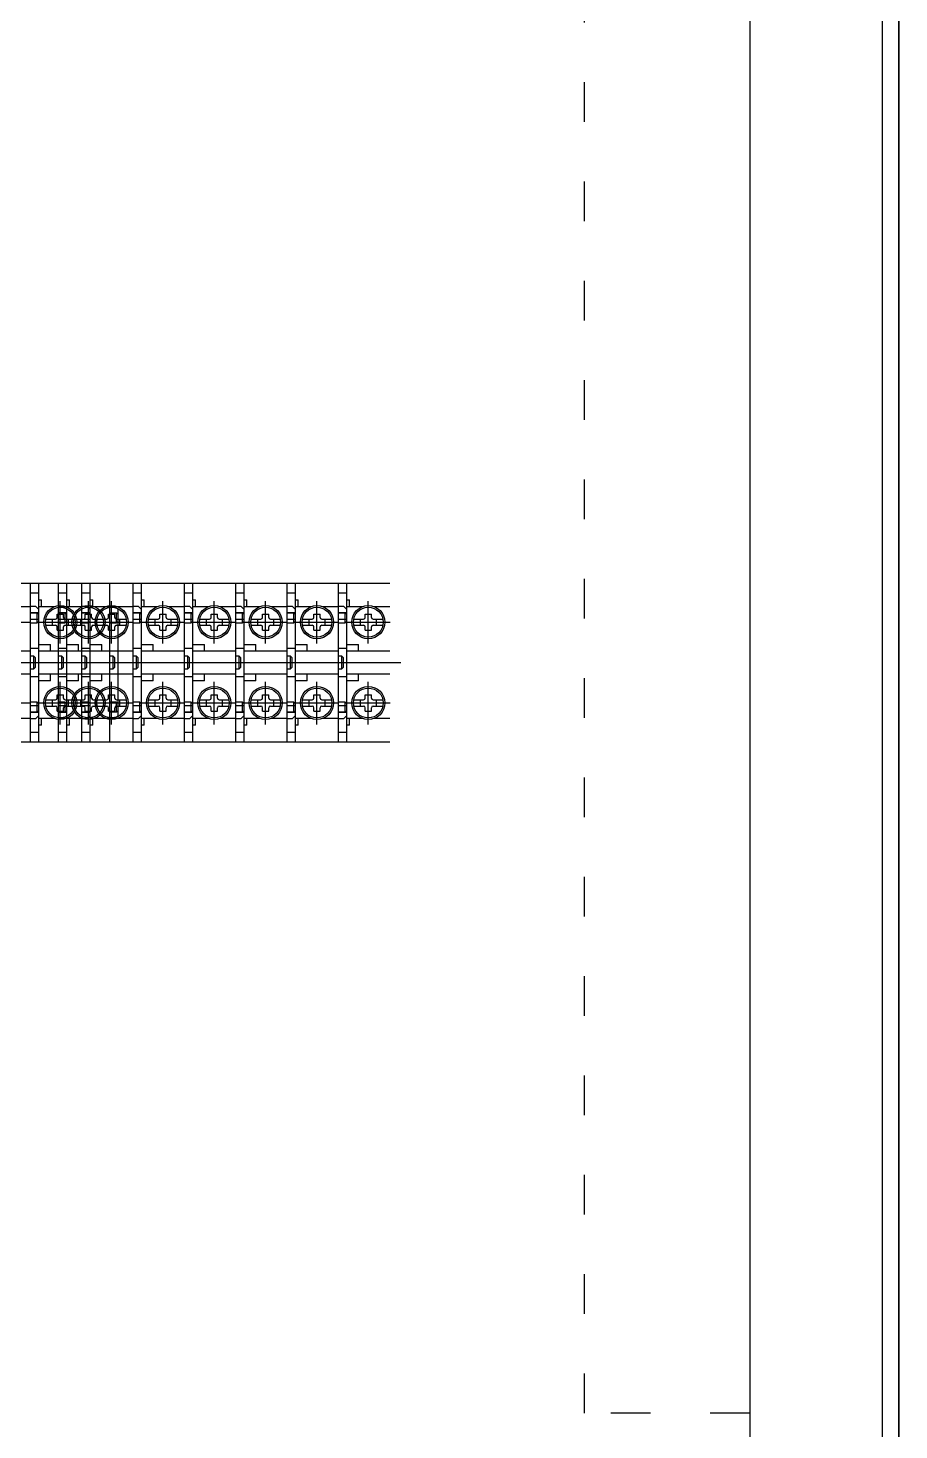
# Model space of a CAD drawing. Header units: millimetres. Extents: x 14879 to 47640, y -20740 to 344.
# Drawn here: x 43741.5 to 44004.5, y -4300.1 to -3876.8 of the extents above; entities that cross this region are included whole.
import ezdxf

# ---------------------------------------------------------------- set-up
doc = ezdxf.new("R2010")
doc.units = ezdxf.units.MM
doc.linetypes.add('ACAD_ISO03W100', pattern=[30, 12, -18])
doc.linetypes.add('CENTER', pattern=[50.8, 31.75, -6.35, 6.35, -6.35])

msp = doc.modelspace()

# ---------------------------------------------------------------- linework, layer by layer
for p, q in [((44004.5, -2519.49), (44004.5, -4474.49)), ((44004.5, -4519.49), (44004.5, -2519.49)), ((44004.5, -4519.49), (44004.5, -2519.49)), ((43999.5, -4514.49), (43999.5, -2524.49)), ((43959.5, -2564.49), (43959.5, -4474.49))]:
    msp.add_line(p, q)
at = {"color": 3}
for p, q in [((43726.77, -4044.38), (43742.27, -4044.38)), ((43742.27, -4092.38), (43742.27, -4044.38)), ((43742.27, -4044.38), (43757.77, -4044.38)), ((43742.27, -4092.38), (43742.27, -4044.38)), ((43744.77, -4047.38), (43742.27, -4047.38)), ((43744.77, -4064.88), (43744.77, -4044.38)), ((43750.77, -4092.38), (43750.77, -4044.38)), ((43750.77, -4044.38), (43766.27, -4044.38)), ((43750.77, -4092.38), (43750.77, -4044.38)), ((43753.27, -4047.38), (43750.77, -4047.38)), ((43753.27, -4064.88), (43753.27, -4044.38)), ((43757.77, -4092.38), (43757.77, -4044.38)), ((43757.77, -4044.38), (43773.27, -4044.38)), ((43757.77, -4092.38), (43757.77, -4044.38)), ((43760.27, -4047.38), (43757.77, -4047.38)), ((43760.27, -4064.88), (43760.27, -4044.38)), ((43766.27, -4092.38), (43766.27, -4044.38)), ((43773.27, -4092.38), (43773.27, -4044.38)), ((43773.27, -4044.38), (43788.77, -4044.38)), ((43773.27, -4092.38), (43773.27, -4044.38)), ((43775.77, -4047.38), (43773.27, -4047.38)), ((43775.77, -4064.88), (43775.77, -4044.38)), ((43788.77, -4092.38), (43788.77, -4044.38)), ((43788.77, -4044.38), (43804.27, -4044.38)), ((43788.77, -4092.38), (43788.77, -4044.38)), ((43791.27, -4047.38), (43788.77, -4047.38)), ((43791.27, -4064.88), (43791.27, -4044.38)), ((43804.27, -4092.38), (43804.27, -4044.38)), ((43804.27, -4044.38), (43819.77, -4044.38)), ((43804.27, -4092.38), (43804.27, -4044.38)), ((43806.77, -4047.38), (43804.27, -4047.38)), ((43806.77, -4064.88), (43806.77, -4044.38)), ((43819.77, -4092.38), (43819.77, -4044.38)), ((43819.77, -4044.38), (43835.27, -4044.38)), ((43819.77, -4092.38), (43819.77, -4044.38)), ((43822.27, -4047.38), (43819.77, -4047.38)), ((43822.27, -4064.88), (43822.27, -4044.38)), ((43835.27, -4092.38), (43835.27, -4044.38)), ((43835.27, -4044.38), (43850.77, -4044.38)), ((43835.27, -4092.38), (43835.27, -4044.38)), ((43837.77, -4047.38), (43835.27, -4047.38)), ((43837.77, -4064.88), (43837.77, -4044.38)), ((43737.48, -4051.48), (43742.27, -4051.48)), ((43742.27, -4051.38), (43743.77, -4051.38)), ((43744.77, -4052.39), (43743.77, -4051.39)), ((43744.77, -4049.48), (43745.57, -4049.48)), ((43744.77, -4051.48), (43749.57, -4051.48)), ((43745.57, -4051.48), (43745.57, -4049.48)), ((43750.77, -4051.38), (43752.27, -4051.38)), ((43753.27, -4052.39), (43752.27, -4051.39)), ((43752.98, -4051.48), (43757.77, -4051.48)), ((43753.27, -4049.48), (43754.07, -4049.48)), ((43753.27, -4051.48), (43758.07, -4051.48)), ((43754.07, -4051.48), (43754.07, -4049.48)), ((43757.77, -4051.38), (43759.27, -4051.38)), ((43760.27, -4052.39), (43759.27, -4051.39)), ((43760.27, -4049.48), (43761.07, -4049.48)), ((43760.27, -4051.48), (43765.07, -4051.48)), ((43761.07, -4051.48), (43761.07, -4049.48)), ((43761.48, -4051.48), (43766.27, -4051.48)), ((43766.27, -4051.38), (43767.77, -4051.38)), ((43768.77, -4052.39), (43767.77, -4051.39)), ((43768.48, -4051.48), (43773.27, -4051.48)), ((43773.27, -4051.38), (43774.77, -4051.38)), ((43775.77, -4052.39), (43774.77, -4051.39)), ((43775.77, -4049.48), (43776.57, -4049.48)), ((43775.77, -4051.48), (43780.57, -4051.48)), ((43776.57, -4051.48), (43776.57, -4049.48)), ((43783.98, -4051.48), (43788.77, -4051.48)), ((43788.77, -4051.38), (43790.27, -4051.38)), ((43791.27, -4052.39), (43790.27, -4051.39)), ((43791.27, -4049.48), (43792.07, -4049.48)), ((43791.27, -4051.48), (43796.07, -4051.48)), ((43792.07, -4051.48), (43792.07, -4049.48)), ((43799.48, -4051.48), (43804.27, -4051.48)), ((43804.27, -4051.38), (43805.77, -4051.38)), ((43806.77, -4052.39), (43805.77, -4051.39)), ((43806.77, -4049.48), (43807.57, -4049.48)), ((43806.77, -4051.48), (43811.57, -4051.48)), ((43807.57, -4051.48), (43807.57, -4049.48)), ((43814.98, -4051.48), (43819.77, -4051.48)), ((43819.77, -4051.38), (43821.27, -4051.38)), ((43822.27, -4052.39), (43821.27, -4051.39)), ((43822.27, -4049.48), (43823.07, -4049.48)), ((43822.27, -4051.48), (43827.07, -4051.48)), ((43823.07, -4051.48), (43823.07, -4049.48)), ((43830.48, -4051.48), (43835.27, -4051.48)), ((43835.27, -4051.38), (43836.77, -4051.38)), ((43837.77, -4052.39), (43836.77, -4051.39)), ((43837.77, -4049.48), (43838.57, -4049.48)), ((43837.77, -4051.48), (43842.57, -4051.48)), ((43838.57, -4051.48), (43838.57, -4049.48)), ((43845.98, -4051.48), (43850.77, -4051.48)), ((43742.27, -4053.38), (43744.27, -4053.38)), ((43744.77, -4053.38), (43742.27, -4053.38)), ((43744.77, -4055.39), (43742.27, -4055.39)), ((43744.27, -4056.38), (43744.27, -4053.38)), ((43744.27, -4053.39), (43744.77, -4053.89)), ((43744.27, -4056.39), (43744.77, -4055.89)), ((43744.77, -4084.38), (43744.77, -4052.38)), ((43746.88, -4055.23), (43749.82, -4055.23)), ((43748.82, -4055.23), (43748.82, -4057.14)), ((43750.32, -4053.73), (43752.22, -4053.73)), ((43750.32, -4054.73), (43750.32, -4053.73)), ((43750.77, -4053.38), (43752.77, -4053.38)), ((43753.27, -4053.38), (43750.77, -4053.38)), ((43753.27, -4055.39), (43750.77, -4055.39)), ((43752.22, -4054.73), (43752.22, -4053.73)), ((43752.72, -4055.23), (43755.67, -4055.23)), ((43752.77, -4056.38), (43752.77, -4053.38)), ((43752.77, -4053.39), (43753.27, -4053.89)), ((43752.77, -4056.39), (43753.27, -4055.89)), ((43753.27, -4084.38), (43753.27, -4052.38)), ((43753.72, -4057.14), (43753.72, -4055.23)), ((43755.38, -4055.23), (43758.32, -4055.23)), ((43757.32, -4055.23), (43757.32, -4057.14)), ((43757.77, -4053.38), (43759.77, -4053.38)), ((43760.27, -4053.38), (43757.77, -4053.38)), ((43760.27, -4055.39), (43757.77, -4055.39)), ((43758.82, -4053.73), (43760.72, -4053.73)), ((43758.82, -4054.73), (43758.82, -4053.73)), ((43759.77, -4056.38), (43759.77, -4053.38)), ((43759.77, -4053.39), (43760.27, -4053.89)), ((43759.77, -4056.39), (43760.27, -4055.89)), ((43760.27, -4084.38), (43760.27, -4052.38)), ((43760.72, -4054.73), (43760.72, -4053.73)), ((43761.22, -4055.23), (43764.17, -4055.23)), ((43762.22, -4057.14), (43762.22, -4055.23)), ((43762.38, -4055.23), (43765.32, -4055.23)), ((43764.32, -4055.23), (43764.32, -4057.14)), ((43765.82, -4053.73), (43767.72, -4053.73)), ((43765.82, -4054.73), (43765.82, -4053.73)), ((43766.27, -4053.38), (43768.27, -4053.38)), ((43767.72, -4054.73), (43767.72, -4053.73)), ((43768.22, -4055.23), (43771.17, -4055.23)), ((43768.27, -4056.38), (43768.27, -4053.38)), ((43768.27, -4053.39), (43768.77, -4053.89)), ((43768.27, -4056.39), (43768.77, -4055.89)), ((43768.77, -4084.38), (43768.77, -4052.38)), ((43769.22, -4057.14), (43769.22, -4055.23)), ((43773.27, -4053.38), (43775.27, -4053.38)), ((43775.77, -4053.38), (43773.27, -4053.38)), ((43775.77, -4055.39), (43773.27, -4055.39)), ((43775.27, -4056.38), (43775.27, -4053.38)), ((43775.27, -4053.39), (43775.77, -4053.89)), ((43775.27, -4056.39), (43775.77, -4055.89)), ((43775.77, -4084.38), (43775.77, -4052.38)), ((43777.88, -4055.23), (43780.82, -4055.23)), ((43779.82, -4055.23), (43779.82, -4057.14)), ((43781.32, -4053.73), (43783.22, -4053.73)), ((43781.32, -4054.73), (43781.32, -4053.73)), ((43783.22, -4054.73), (43783.22, -4053.73)), ((43783.72, -4055.23), (43786.67, -4055.23)), ((43784.72, -4057.14), (43784.72, -4055.23)), ((43788.77, -4053.38), (43790.77, -4053.38)), ((43791.27, -4053.38), (43788.77, -4053.38)), ((43791.27, -4055.39), (43788.77, -4055.39)), ((43790.77, -4056.38), (43790.77, -4053.38)), ((43790.77, -4053.39), (43791.27, -4053.89)), ((43790.77, -4056.39), (43791.27, -4055.89)), ((43791.27, -4084.38), (43791.27, -4052.38)), ((43793.38, -4055.23), (43796.32, -4055.23)), ((43795.32, -4055.23), (43795.32, -4057.14)), ((43796.82, -4053.73), (43798.72, -4053.73)), ((43796.82, -4054.73), (43796.82, -4053.73)), ((43798.72, -4054.73), (43798.72, -4053.73)), ((43799.22, -4055.23), (43802.17, -4055.23)), ((43800.22, -4057.14), (43800.22, -4055.23)), ((43804.27, -4053.38), (43806.27, -4053.38)), ((43806.77, -4053.38), (43804.27, -4053.38)), ((43806.77, -4055.39), (43804.27, -4055.39)), ((43806.27, -4056.38), (43806.27, -4053.38)), ((43806.27, -4053.39), (43806.77, -4053.89)), ((43806.27, -4056.39), (43806.77, -4055.89)), ((43806.77, -4084.38), (43806.77, -4052.38)), ((43808.88, -4055.23), (43811.82, -4055.23)), ((43810.82, -4055.23), (43810.82, -4057.14)), ((43812.32, -4053.73), (43814.22, -4053.73)), ((43812.32, -4054.73), (43812.32, -4053.73)), ((43814.22, -4054.73), (43814.22, -4053.73)), ((43814.72, -4055.23), (43817.67, -4055.23)), ((43815.72, -4057.14), (43815.72, -4055.23)), ((43819.77, -4053.38), (43821.77, -4053.38)), ((43822.27, -4053.38), (43819.77, -4053.38)), ((43822.27, -4055.39), (43819.77, -4055.39)), ((43821.77, -4056.38), (43821.77, -4053.38)), ((43821.77, -4053.39), (43822.27, -4053.89)), ((43821.77, -4056.39), (43822.27, -4055.89)), ((43822.27, -4084.38), (43822.27, -4052.38)), ((43824.38, -4055.23), (43827.32, -4055.23)), ((43826.32, -4055.23), (43826.32, -4057.14)), ((43827.82, -4053.73), (43829.72, -4053.73)), ((43827.82, -4054.73), (43827.82, -4053.73)), ((43829.72, -4054.73), (43829.72, -4053.73)), ((43830.22, -4055.23), (43833.17, -4055.23)), ((43831.22, -4057.14), (43831.22, -4055.23)), ((43835.27, -4053.38), (43837.27, -4053.38)), ((43837.77, -4053.38), (43835.27, -4053.38)), ((43837.77, -4055.39), (43835.27, -4055.39)), ((43837.27, -4056.38), (43837.27, -4053.38)), ((43837.27, -4053.39), (43837.77, -4053.89)), ((43837.27, -4056.39), (43837.77, -4055.89)), ((43837.77, -4084.38), (43837.77, -4052.38)), ((43839.88, -4055.23), (43842.82, -4055.23)), ((43841.82, -4055.23), (43841.82, -4057.14)), ((43843.32, -4053.73), (43845.22, -4053.73)), ((43843.32, -4054.73), (43843.32, -4053.73)), ((43845.22, -4054.73), (43845.22, -4053.73)), ((43845.72, -4055.23), (43848.67, -4055.23)), ((43846.72, -4057.14), (43846.72, -4055.23)), ((43742.27, -4056.38), (43744.27, -4056.38)), ((43746.88, -4057.14), (43749.82, -4057.14)), ((43750.32, -4058.63), (43750.32, -4057.63)), ((43750.32, -4058.63), (43752.22, -4058.63)), ((43750.77, -4056.38), (43752.77, -4056.38)), ((43752.22, -4058.63), (43752.22, -4057.63)), ((43752.72, -4057.14), (43755.67, -4057.14)), ((43755.38, -4057.14), (43758.32, -4057.14)), ((43757.77, -4056.38), (43759.77, -4056.38)), ((43758.82, -4058.63), (43758.82, -4057.63)), ((43758.82, -4058.63), (43760.72, -4058.63)), ((43760.72, -4058.63), (43760.72, -4057.63)), ((43761.22, -4057.14), (43764.17, -4057.14)), ((43762.38, -4057.14), (43765.32, -4057.14)), ((43765.82, -4058.63), (43765.82, -4057.63)), ((43765.82, -4058.63), (43767.72, -4058.63)), ((43766.27, -4056.38), (43768.27, -4056.38)), ((43767.72, -4058.63), (43767.72, -4057.63)), ((43768.22, -4057.14), (43771.17, -4057.14)), ((43773.27, -4056.38), (43775.27, -4056.38)), ((43777.88, -4057.14), (43780.82, -4057.14)), ((43781.32, -4058.63), (43781.32, -4057.63)), ((43781.32, -4058.63), (43783.22, -4058.63)), ((43783.22, -4058.63), (43783.22, -4057.63)), ((43783.72, -4057.14), (43786.67, -4057.14)), ((43788.77, -4056.38), (43790.77, -4056.38)), ((43793.38, -4057.14), (43796.32, -4057.14)), ((43796.82, -4058.63), (43796.82, -4057.63)), ((43796.82, -4058.63), (43798.72, -4058.63)), ((43798.72, -4058.63), (43798.72, -4057.63)), ((43799.22, -4057.14), (43802.17, -4057.14)), ((43804.27, -4056.38), (43806.27, -4056.38)), ((43808.88, -4057.14), (43811.82, -4057.14)), ((43812.32, -4058.63), (43812.32, -4057.63)), ((43812.32, -4058.63), (43814.22, -4058.63)), ((43814.22, -4058.63), (43814.22, -4057.63)), ((43814.72, -4057.14), (43817.67, -4057.14)), ((43819.77, -4056.38), (43821.77, -4056.38)), ((43824.38, -4057.14), (43827.32, -4057.14)), ((43827.82, -4058.63), (43827.82, -4057.63)), ((43827.82, -4058.63), (43829.72, -4058.63)), ((43829.72, -4058.63), (43829.72, -4057.63)), ((43830.22, -4057.14), (43833.17, -4057.14)), ((43835.27, -4056.38), (43837.27, -4056.38)), ((43839.88, -4057.14), (43842.82, -4057.14)), ((43843.32, -4058.63), (43843.32, -4057.63)), ((43843.32, -4058.63), (43845.22, -4058.63)), ((43845.22, -4058.63), (43845.22, -4057.63)), ((43845.72, -4057.14), (43848.67, -4057.14)), ((43744.77, -4064.18), (43742.27, -4064.18)), ((43744.77, -4062.88), (43748.27, -4062.88)), ((43748.27, -4064.88), (43748.27, -4062.88)), ((43750.47, -4060.68), (43750.47, -4060.61)), ((43753.27, -4064.18), (43750.77, -4064.18)), ((43752.07, -4060.61), (43752.07, -4060.68)), ((43753.27, -4062.88), (43756.77, -4062.88)), ((43756.77, -4064.88), (43756.77, -4062.88)), ((43760.27, -4064.18), (43757.77, -4064.18)), ((43758.97, -4060.68), (43758.97, -4060.61)), ((43760.27, -4062.88), (43763.77, -4062.88)), ((43760.57, -4060.61), (43760.57, -4060.68)), ((43763.77, -4064.88), (43763.77, -4062.88)), ((43765.97, -4060.68), (43765.97, -4060.61)), ((43767.57, -4060.61), (43767.57, -4060.68)), ((43775.77, -4064.18), (43773.27, -4064.18)), ((43775.77, -4062.88), (43779.27, -4062.88)), ((43779.27, -4064.88), (43779.27, -4062.88)), ((43781.47, -4060.68), (43781.47, -4060.61)), ((43783.07, -4060.61), (43783.07, -4060.68)), ((43791.27, -4064.18), (43788.77, -4064.18)), ((43791.27, -4062.88), (43794.77, -4062.88)), ((43794.77, -4064.88), (43794.77, -4062.88)), ((43796.97, -4060.68), (43796.97, -4060.61)), ((43798.57, -4060.61), (43798.57, -4060.68)), ((43806.77, -4064.18), (43804.27, -4064.18)), ((43806.77, -4062.88), (43810.27, -4062.88)), ((43810.27, -4064.88), (43810.27, -4062.88)), ((43812.47, -4060.68), (43812.47, -4060.61)), ((43814.07, -4060.61), (43814.07, -4060.68)), ((43822.27, -4064.18), (43819.77, -4064.18)), ((43822.27, -4062.88), (43825.77, -4062.88)), ((43825.77, -4064.88), (43825.77, -4062.88)), ((43827.97, -4060.68), (43827.97, -4060.61)), ((43829.57, -4060.61), (43829.57, -4060.68)), ((43837.77, -4064.18), (43835.27, -4064.18)), ((43837.77, -4062.88), (43841.27, -4062.88)), ((43841.27, -4064.88), (43841.27, -4062.88)), ((43843.47, -4060.68), (43843.47, -4060.61)), ((43845.07, -4060.61), (43845.07, -4060.68)), ((43729.27, -4064.88), (43742.27, -4064.88)), ((43743.27, -4066.49), (43742.27, -4066.49)), ((43743.27, -4070.28), (43743.27, -4066.49)), ((43743.27, -4066.49), (43743.77, -4066.99)), ((43743.77, -4069.78), (43743.77, -4066.99)), ((43744.77, -4064.88), (43757.77, -4064.88)), ((43751.77, -4066.49), (43750.77, -4066.49)), ((43751.77, -4070.28), (43751.77, -4066.49)), ((43751.77, -4066.49), (43752.27, -4066.99)), ((43752.27, -4069.78), (43752.27, -4066.99)), ((43753.27, -4064.88), (43766.27, -4064.88)), ((43758.77, -4066.49), (43757.77, -4066.49)), ((43758.77, -4070.28), (43758.77, -4066.49)), ((43758.77, -4066.49), (43759.27, -4066.99)), ((43759.27, -4069.78), (43759.27, -4066.99)), ((43760.27, -4064.88), (43773.27, -4064.88)), ((43767.27, -4066.49), (43766.27, -4066.49)), ((43767.27, -4070.28), (43767.27, -4066.49)), ((43767.27, -4066.49), (43767.77, -4066.99)), ((43767.77, -4069.78), (43767.77, -4066.99)), ((43774.27, -4066.49), (43773.27, -4066.49)), ((43774.27, -4070.28), (43774.27, -4066.49)), ((43774.27, -4066.49), (43774.77, -4066.99)), ((43774.77, -4069.78), (43774.77, -4066.99)), ((43775.77, -4064.88), (43788.77, -4064.88)), ((43789.77, -4066.49), (43788.77, -4066.49)), ((43789.77, -4070.28), (43789.77, -4066.49)), ((43789.77, -4066.49), (43790.27, -4066.99)), ((43790.27, -4069.78), (43790.27, -4066.99)), ((43791.27, -4064.88), (43804.27, -4064.88)), ((43805.27, -4066.49), (43804.27, -4066.49)), ((43805.27, -4070.28), (43805.27, -4066.49)), ((43805.27, -4066.49), (43805.77, -4066.99)), ((43805.77, -4069.78), (43805.77, -4066.99)), ((43806.77, -4064.88), (43819.77, -4064.88)), ((43820.77, -4066.49), (43819.77, -4066.49)), ((43820.77, -4070.28), (43820.77, -4066.49)), ((43820.77, -4066.49), (43821.27, -4066.99)), ((43821.27, -4069.78), (43821.27, -4066.99)), ((43822.27, -4064.88), (43835.27, -4064.88)), ((43836.27, -4066.49), (43835.27, -4066.49)), ((43836.27, -4070.28), (43836.27, -4066.49)), ((43836.27, -4066.49), (43836.77, -4066.99)), ((43836.77, -4069.78), (43836.77, -4066.99)), ((43837.77, -4064.88), (43850.77, -4064.88)), ((43742.27, -4071.88), (43729.27, -4071.88)), ((43742.27, -4070.28), (43743.27, -4070.28)), ((43742.27, -4072.59), (43744.77, -4072.59)), ((43743.77, -4069.78), (43743.27, -4070.28)), ((43757.77, -4071.88), (43744.77, -4071.88)), ((43744.77, -4092.38), (43744.77, -4071.88)), ((43748.27, -4073.88), (43748.27, -4071.88)), ((43750.77, -4070.28), (43751.77, -4070.28)), ((43750.77, -4072.59), (43753.27, -4072.59)), ((43752.27, -4069.78), (43751.77, -4070.28)), ((43766.27, -4071.88), (43753.27, -4071.88)), ((43753.27, -4092.38), (43753.27, -4071.88)), ((43756.77, -4073.88), (43756.77, -4071.88)), ((43757.77, -4070.28), (43758.77, -4070.28)), ((43757.77, -4072.59), (43760.27, -4072.59)), ((43759.27, -4069.78), (43758.77, -4070.28)), ((43773.27, -4071.88), (43760.27, -4071.88)), ((43760.27, -4092.38), (43760.27, -4071.88)), ((43763.77, -4073.88), (43763.77, -4071.88)), ((43766.27, -4070.28), (43767.27, -4070.28)), ((43767.77, -4069.78), (43767.27, -4070.28)), ((43773.27, -4070.28), (43774.27, -4070.28)), ((43773.27, -4072.59), (43775.77, -4072.59)), ((43774.77, -4069.78), (43774.27, -4070.28)), ((43788.77, -4071.88), (43775.77, -4071.88)), ((43775.77, -4092.38), (43775.77, -4071.88)), ((43779.27, -4073.88), (43779.27, -4071.88)), ((43788.77, -4070.28), (43789.77, -4070.28)), ((43788.77, -4072.59), (43791.27, -4072.59)), ((43790.27, -4069.78), (43789.77, -4070.28)), ((43804.27, -4071.88), (43791.27, -4071.88)), ((43791.27, -4092.38), (43791.27, -4071.88)), ((43794.77, -4073.88), (43794.77, -4071.88)), ((43804.27, -4070.28), (43805.27, -4070.28)), ((43804.27, -4072.59), (43806.77, -4072.59)), ((43805.77, -4069.78), (43805.27, -4070.28)), ((43819.77, -4071.88), (43806.77, -4071.88)), ((43806.77, -4092.38), (43806.77, -4071.88)), ((43810.27, -4073.88), (43810.27, -4071.88)), ((43819.77, -4070.28), (43820.77, -4070.28)), ((43819.77, -4072.59), (43822.27, -4072.59)), ((43821.27, -4069.78), (43820.77, -4070.28)), ((43835.27, -4071.88), (43822.27, -4071.88)), ((43822.27, -4092.38), (43822.27, -4071.88)), ((43825.77, -4073.88), (43825.77, -4071.88)), ((43835.27, -4070.28), (43836.27, -4070.28)), ((43835.27, -4072.59), (43837.77, -4072.59)), ((43836.77, -4069.78), (43836.27, -4070.28)), ((43850.77, -4071.88), (43837.77, -4071.88)), ((43837.77, -4092.38), (43837.77, -4071.88)), ((43841.27, -4073.88), (43841.27, -4071.88)), ((43748.27, -4073.88), (43744.77, -4073.88)), ((43756.77, -4073.88), (43753.27, -4073.88)), ((43763.77, -4073.88), (43760.27, -4073.88)), ((43779.27, -4073.88), (43775.77, -4073.88)), ((43794.77, -4073.88), (43791.27, -4073.88)), ((43810.27, -4073.88), (43806.77, -4073.88)), ((43825.77, -4073.88), (43822.27, -4073.88)), ((43841.27, -4073.88), (43837.77, -4073.88)), ((43744.27, -4080.38), (43742.27, -4080.38)), ((43742.27, -4081.38), (43744.77, -4081.38)), ((43744.27, -4083.38), (43744.27, -4080.38)), ((43744.77, -4080.88), (43744.27, -4080.38)), ((43746.88, -4079.63), (43749.82, -4079.63)), ((43748.82, -4079.63), (43748.82, -4081.53)), ((43750.32, -4078.13), (43752.22, -4078.13)), ((43750.32, -4079.13), (43750.32, -4078.13)), ((43752.77, -4080.38), (43750.77, -4080.38)), ((43750.77, -4081.38), (43753.27, -4081.38)), ((43752.22, -4079.13), (43752.22, -4078.13)), ((43752.72, -4079.63), (43755.67, -4079.63)), ((43752.77, -4083.38), (43752.77, -4080.38)), ((43753.27, -4080.88), (43752.77, -4080.38)), ((43753.72, -4081.53), (43753.72, -4079.63)), ((43755.38, -4079.63), (43758.32, -4079.63)), ((43757.32, -4079.63), (43757.32, -4081.53)), ((43759.77, -4080.38), (43757.77, -4080.38)), ((43757.77, -4081.38), (43760.27, -4081.38)), ((43758.82, -4078.13), (43760.72, -4078.13)), ((43758.82, -4079.13), (43758.82, -4078.13)), ((43759.77, -4083.38), (43759.77, -4080.38)), ((43760.27, -4080.88), (43759.77, -4080.38)), ((43760.72, -4079.13), (43760.72, -4078.13)), ((43761.22, -4079.63), (43764.17, -4079.63)), ((43762.22, -4081.53), (43762.22, -4079.63)), ((43762.38, -4079.63), (43765.32, -4079.63)), ((43764.32, -4079.63), (43764.32, -4081.53)), ((43765.82, -4078.13), (43767.72, -4078.13)), ((43765.82, -4079.13), (43765.82, -4078.13)), ((43768.27, -4080.38), (43766.27, -4080.38)), ((43767.72, -4079.13), (43767.72, -4078.13)), ((43768.22, -4079.63), (43771.17, -4079.63)), ((43768.27, -4083.38), (43768.27, -4080.38)), ((43768.77, -4080.88), (43768.27, -4080.38)), ((43769.22, -4081.53), (43769.22, -4079.63)), ((43775.27, -4080.38), (43773.27, -4080.38)), ((43773.27, -4081.38), (43775.77, -4081.38)), ((43775.27, -4083.38), (43775.27, -4080.38)), ((43775.77, -4080.88), (43775.27, -4080.38)), ((43777.88, -4079.63), (43780.82, -4079.63)), ((43779.82, -4079.63), (43779.82, -4081.53)), ((43781.32, -4078.13), (43783.22, -4078.13)), ((43781.32, -4079.13), (43781.32, -4078.13)), ((43783.22, -4079.13), (43783.22, -4078.13)), ((43783.72, -4079.63), (43786.67, -4079.63)), ((43784.72, -4081.53), (43784.72, -4079.63)), ((43790.77, -4080.38), (43788.77, -4080.38)), ((43788.77, -4081.38), (43791.27, -4081.38)), ((43790.77, -4083.38), (43790.77, -4080.38)), ((43791.27, -4080.88), (43790.77, -4080.38)), ((43793.38, -4079.63), (43796.32, -4079.63)), ((43795.32, -4079.63), (43795.32, -4081.53)), ((43796.82, -4078.13), (43798.72, -4078.13)), ((43796.82, -4079.13), (43796.82, -4078.13)), ((43798.72, -4079.13), (43798.72, -4078.13)), ((43799.22, -4079.63), (43802.17, -4079.63)), ((43800.22, -4081.53), (43800.22, -4079.63)), ((43806.27, -4080.38), (43804.27, -4080.38)), ((43804.27, -4081.38), (43806.77, -4081.38)), ((43806.27, -4083.38), (43806.27, -4080.38)), ((43806.77, -4080.88), (43806.27, -4080.38)), ((43808.88, -4079.63), (43811.82, -4079.63)), ((43810.82, -4079.63), (43810.82, -4081.53)), ((43812.32, -4078.13), (43814.22, -4078.13)), ((43812.32, -4079.13), (43812.32, -4078.13)), ((43814.22, -4079.13), (43814.22, -4078.13)), ((43814.72, -4079.63), (43817.67, -4079.63)), ((43815.72, -4081.53), (43815.72, -4079.63)), ((43821.77, -4080.38), (43819.77, -4080.38)), ((43819.77, -4081.38), (43822.27, -4081.38)), ((43821.77, -4083.38), (43821.77, -4080.38)), ((43822.27, -4080.88), (43821.77, -4080.38)), ((43824.38, -4079.63), (43827.32, -4079.63)), ((43826.32, -4079.63), (43826.32, -4081.53)), ((43827.82, -4078.13), (43829.72, -4078.13)), ((43827.82, -4079.13), (43827.82, -4078.13)), ((43829.72, -4079.13), (43829.72, -4078.13)), ((43830.22, -4079.63), (43833.17, -4079.63)), ((43831.22, -4081.53), (43831.22, -4079.63)), ((43837.27, -4080.38), (43835.27, -4080.38)), ((43835.27, -4081.38), (43837.77, -4081.38)), ((43837.27, -4083.38), (43837.27, -4080.38)), ((43837.77, -4080.88), (43837.27, -4080.38)), ((43839.88, -4079.63), (43842.82, -4079.63)), ((43841.82, -4079.63), (43841.82, -4081.53)), ((43843.32, -4078.13), (43845.22, -4078.13)), ((43843.32, -4079.13), (43843.32, -4078.13)), ((43845.22, -4079.13), (43845.22, -4078.13)), ((43845.72, -4079.63), (43848.67, -4079.63)), ((43846.72, -4081.53), (43846.72, -4079.63)), ((43742.27, -4085.29), (43737.48, -4085.29)), ((43744.27, -4083.38), (43742.27, -4083.38)), ((43742.27, -4083.38), (43744.77, -4083.38)), ((43743.77, -4085.38), (43742.27, -4085.38)), ((43743.77, -4085.38), (43744.77, -4084.38)), ((43744.77, -4082.88), (43744.27, -4083.38)), ((43749.57, -4085.29), (43744.77, -4085.29)), ((43745.57, -4087.29), (43745.57, -4085.29)), ((43746.88, -4081.53), (43749.82, -4081.53)), ((43750.32, -4083.03), (43750.32, -4082.03)), ((43750.32, -4083.03), (43752.22, -4083.03)), ((43750.47, -4085.08), (43750.47, -4085.01)), ((43752.77, -4083.38), (43750.77, -4083.38)), ((43750.77, -4083.38), (43753.27, -4083.38)), ((43752.27, -4085.38), (43750.77, -4085.38)), ((43752.07, -4085.01), (43752.07, -4085.08)), ((43752.22, -4083.03), (43752.22, -4082.03)), ((43752.27, -4085.38), (43753.27, -4084.38)), ((43752.72, -4081.53), (43755.67, -4081.53)), ((43753.27, -4082.88), (43752.77, -4083.38)), ((43757.77, -4085.29), (43752.98, -4085.29)), ((43758.07, -4085.29), (43753.27, -4085.29)), ((43754.07, -4087.29), (43754.07, -4085.29)), ((43755.38, -4081.53), (43758.32, -4081.53)), ((43759.77, -4083.38), (43757.77, -4083.38)), ((43757.77, -4083.38), (43760.27, -4083.38)), ((43759.27, -4085.38), (43757.77, -4085.38)), ((43758.82, -4083.03), (43758.82, -4082.03)), ((43758.82, -4083.03), (43760.72, -4083.03)), ((43758.97, -4085.08), (43758.97, -4085.01)), ((43759.27, -4085.38), (43760.27, -4084.38)), ((43760.27, -4082.88), (43759.77, -4083.38)), ((43765.07, -4085.29), (43760.27, -4085.29)), ((43760.57, -4085.01), (43760.57, -4085.08)), ((43760.72, -4083.03), (43760.72, -4082.03)), ((43761.07, -4087.29), (43761.07, -4085.29)), ((43761.22, -4081.53), (43764.17, -4081.53)), ((43766.27, -4085.29), (43761.48, -4085.29)), ((43762.38, -4081.53), (43765.32, -4081.53)), ((43765.82, -4083.03), (43765.82, -4082.03)), ((43765.82, -4083.03), (43767.72, -4083.03)), ((43765.97, -4085.08), (43765.97, -4085.01)), ((43768.27, -4083.38), (43766.27, -4083.38)), ((43767.77, -4085.38), (43766.27, -4085.38)), ((43767.57, -4085.01), (43767.57, -4085.08)), ((43767.72, -4083.03), (43767.72, -4082.03)), ((43767.77, -4085.38), (43768.77, -4084.38)), ((43768.22, -4081.53), (43771.17, -4081.53)), ((43768.77, -4082.88), (43768.27, -4083.38)), ((43773.27, -4085.29), (43768.48, -4085.29)), ((43775.27, -4083.38), (43773.27, -4083.38)), ((43773.27, -4083.38), (43775.77, -4083.38)), ((43774.77, -4085.38), (43773.27, -4085.38)), ((43774.77, -4085.38), (43775.77, -4084.38)), ((43775.77, -4082.88), (43775.27, -4083.38)), ((43780.57, -4085.29), (43775.77, -4085.29)), ((43776.57, -4087.29), (43776.57, -4085.29)), ((43777.88, -4081.53), (43780.82, -4081.53)), ((43781.32, -4083.03), (43781.32, -4082.03)), ((43781.32, -4083.03), (43783.22, -4083.03)), ((43781.47, -4085.08), (43781.47, -4085.01)), ((43783.07, -4085.01), (43783.07, -4085.08)), ((43783.22, -4083.03), (43783.22, -4082.03)), ((43783.72, -4081.53), (43786.67, -4081.53)), ((43788.77, -4085.29), (43783.98, -4085.29)), ((43790.77, -4083.38), (43788.77, -4083.38)), ((43788.77, -4083.38), (43791.27, -4083.38)), ((43790.27, -4085.38), (43788.77, -4085.38)), ((43790.27, -4085.38), (43791.27, -4084.38)), ((43791.27, -4082.88), (43790.77, -4083.38)), ((43796.07, -4085.29), (43791.27, -4085.29)), ((43792.07, -4087.29), (43792.07, -4085.29)), ((43793.38, -4081.53), (43796.32, -4081.53)), ((43796.82, -4083.03), (43796.82, -4082.03)), ((43796.82, -4083.03), (43798.72, -4083.03)), ((43796.97, -4085.08), (43796.97, -4085.01)), ((43798.57, -4085.01), (43798.57, -4085.08)), ((43798.72, -4083.03), (43798.72, -4082.03)), ((43799.22, -4081.53), (43802.17, -4081.53)), ((43804.27, -4085.29), (43799.48, -4085.29)), ((43806.27, -4083.38), (43804.27, -4083.38)), ((43804.27, -4083.38), (43806.77, -4083.38)), ((43805.77, -4085.38), (43804.27, -4085.38)), ((43805.77, -4085.38), (43806.77, -4084.38)), ((43806.77, -4082.88), (43806.27, -4083.38)), ((43811.57, -4085.29), (43806.77, -4085.29)), ((43807.57, -4087.29), (43807.57, -4085.29)), ((43808.88, -4081.53), (43811.82, -4081.53)), ((43812.32, -4083.03), (43812.32, -4082.03)), ((43812.32, -4083.03), (43814.22, -4083.03)), ((43812.47, -4085.08), (43812.47, -4085.01)), ((43814.07, -4085.01), (43814.07, -4085.08)), ((43814.22, -4083.03), (43814.22, -4082.03)), ((43814.72, -4081.53), (43817.67, -4081.53)), ((43819.77, -4085.29), (43814.98, -4085.29)), ((43821.77, -4083.38), (43819.77, -4083.38)), ((43819.77, -4083.38), (43822.27, -4083.38)), ((43821.27, -4085.38), (43819.77, -4085.38)), ((43821.27, -4085.38), (43822.27, -4084.38)), ((43822.27, -4082.88), (43821.77, -4083.38)), ((43827.07, -4085.29), (43822.27, -4085.29)), ((43823.07, -4087.29), (43823.07, -4085.29)), ((43824.38, -4081.53), (43827.32, -4081.53)), ((43827.82, -4083.03), (43827.82, -4082.03)), ((43827.82, -4083.03), (43829.72, -4083.03)), ((43827.97, -4085.08), (43827.97, -4085.01)), ((43829.57, -4085.01), (43829.57, -4085.08)), ((43829.72, -4083.03), (43829.72, -4082.03)), ((43830.22, -4081.53), (43833.17, -4081.53)), ((43835.27, -4085.29), (43830.48, -4085.29)), ((43837.27, -4083.38), (43835.27, -4083.38)), ((43835.27, -4083.38), (43837.77, -4083.38)), ((43836.77, -4085.38), (43835.27, -4085.38)), ((43836.77, -4085.38), (43837.77, -4084.38)), ((43837.77, -4082.88), (43837.27, -4083.38)), ((43842.57, -4085.29), (43837.77, -4085.29)), ((43838.57, -4087.29), (43838.57, -4085.29)), ((43839.88, -4081.53), (43842.82, -4081.53)), ((43843.32, -4083.03), (43843.32, -4082.03)), ((43843.32, -4083.03), (43845.22, -4083.03)), ((43843.47, -4085.08), (43843.47, -4085.01)), ((43845.07, -4085.01), (43845.07, -4085.08)), ((43845.22, -4083.03), (43845.22, -4082.03)), ((43845.72, -4081.53), (43848.67, -4081.53)), ((43850.77, -4085.29), (43845.98, -4085.29)), ((43742.27, -4089.39), (43744.77, -4089.39)), ((43745.57, -4087.29), (43744.77, -4087.29)), ((43750.77, -4089.39), (43753.27, -4089.39)), ((43754.07, -4087.29), (43753.27, -4087.29)), ((43757.77, -4089.39), (43760.27, -4089.39)), ((43761.07, -4087.29), (43760.27, -4087.29)), ((43773.27, -4089.39), (43775.77, -4089.39)), ((43776.57, -4087.29), (43775.77, -4087.29)), ((43788.77, -4089.39), (43791.27, -4089.39)), ((43792.07, -4087.29), (43791.27, -4087.29)), ((43804.27, -4089.39), (43806.77, -4089.39)), ((43807.57, -4087.29), (43806.77, -4087.29)), ((43819.77, -4089.39), (43822.27, -4089.39)), ((43823.07, -4087.29), (43822.27, -4087.29)), ((43835.27, -4089.39), (43837.77, -4089.39)), ((43838.57, -4087.29), (43837.77, -4087.29)), ((43742.27, -4092.38), (43726.77, -4092.38)), ((43757.77, -4092.38), (43742.27, -4092.38)), ((43766.27, -4092.38), (43750.77, -4092.38)), ((43773.27, -4092.38), (43757.77, -4092.38)), ((43788.77, -4092.38), (43773.27, -4092.38)), ((43804.27, -4092.38), (43788.77, -4092.38)), ((43819.77, -4092.38), (43804.27, -4092.38)), ((43835.27, -4092.38), (43819.77, -4092.38)), ((43850.77, -4092.38), (43835.27, -4092.38))]:
    msp.add_line(p, q, dxfattribs=at)
at = {"color": 3, "linetype": 'CENTER'}
for p, q in [((43751.27, -4062.65), (43751.27, -4049.83)), ((43759.77, -4062.65), (43759.77, -4049.83)), ((43766.77, -4062.65), (43766.77, -4049.83)), ((43782.27, -4062.65), (43782.27, -4049.83)), ((43797.77, -4062.65), (43797.77, -4049.83)), ((43813.27, -4062.65), (43813.27, -4049.83)), ((43828.77, -4062.65), (43828.77, -4049.83)), ((43844.27, -4062.65), (43844.27, -4049.83)), ((43729.32, -4056.19), (43742.33, -4056.19)), ((43744.82, -4056.19), (43757.83, -4056.19)), ((43753.32, -4056.19), (43766.33, -4056.19)), ((43760.32, -4056.19), (43773.33, -4056.19)), ((43775.82, -4056.19), (43788.83, -4056.19)), ((43791.32, -4056.19), (43804.33, -4056.19)), ((43806.82, -4056.19), (43819.83, -4056.19)), ((43822.32, -4056.19), (43835.33, -4056.19)), ((43837.82, -4056.19), (43850.83, -4056.19)), ((43725.23, -4068.38), (43745.54, -4068.38)), ((43740.73, -4068.38), (43761.04, -4068.38)), ((43749.23, -4068.38), (43769.54, -4068.38)), ((43756.23, -4068.38), (43776.54, -4068.38)), ((43771.73, -4068.38), (43792.04, -4068.38)), ((43787.23, -4068.38), (43807.54, -4068.38)), ((43802.73, -4068.38), (43823.04, -4068.38)), ((43818.23, -4068.38), (43838.54, -4068.38)), ((43833.73, -4068.38), (43854.04, -4068.38)), ((43751.27, -4087.05), (43751.27, -4074.23)), ((43759.77, -4087.05), (43759.77, -4074.23)), ((43766.77, -4087.05), (43766.77, -4074.23)), ((43782.27, -4087.05), (43782.27, -4074.23)), ((43797.77, -4087.05), (43797.77, -4074.23)), ((43813.27, -4087.05), (43813.27, -4074.23)), ((43828.77, -4087.05), (43828.77, -4074.23)), ((43844.27, -4087.05), (43844.27, -4074.23)), ((43729.32, -4080.59), (43742.33, -4080.59)), ((43744.82, -4080.59), (43757.83, -4080.59)), ((43753.32, -4080.59), (43766.33, -4080.59)), ((43760.32, -4080.59), (43773.33, -4080.59)), ((43775.82, -4080.59), (43788.83, -4080.59)), ((43791.32, -4080.59), (43804.33, -4080.59)), ((43806.82, -4080.59), (43819.83, -4080.59)), ((43822.32, -4080.59), (43835.33, -4080.59)), ((43837.82, -4080.59), (43850.83, -4080.59))]:
    msp.add_line(p, q, dxfattribs=at)
at = {"color": 1, "linetype": 'ACAD_ISO03W100'}
msp.add_lwpolyline([(43909.51, -3169.49), (43959.5, -3169.49), (43959.5, -4295.05), (43909.51, -4295.05)], close=True, dxfattribs=at)
at = {"color": 3}
for centre, radius in [((43751.27, -4056.19), 5), ((43751.27, -4056.19), 4.5), ((43759.77, -4056.19), 5), ((43759.77, -4056.19), 4.5), ((43766.77, -4056.19), 5), ((43766.77, -4056.19), 4.5), ((43782.27, -4056.19), 5), ((43782.27, -4056.19), 4.5), ((43797.77, -4056.19), 5), ((43797.77, -4056.19), 4.5), ((43813.27, -4056.19), 5), ((43813.27, -4056.19), 4.5), ((43828.77, -4056.19), 5), ((43828.77, -4056.19), 4.5), ((43844.27, -4056.19), 5), ((43844.27, -4056.19), 4.5), ((43751.27, -4080.59), 5), ((43751.27, -4080.59), 4.5), ((43759.77, -4080.59), 5), ((43759.77, -4080.59), 4.5), ((43766.77, -4080.59), 5), ((43766.77, -4080.59), 4.5), ((43782.27, -4080.59), 5), ((43782.27, -4080.59), 4.5), ((43797.77, -4080.59), 5), ((43797.77, -4080.59), 4.5), ((43813.27, -4080.59), 5), ((43813.27, -4080.59), 4.5), ((43828.77, -4080.59), 5), ((43828.77, -4080.59), 4.5), ((43844.27, -4080.59), 5), ((43844.27, -4080.59), 4.5)]:
    msp.add_circle(centre, radius, dxfattribs=at)
for centre, start, end in [((43749.82, -4054.73), 270, 0), ((43752.72, -4054.73), 180, 270), ((43758.32, -4054.73), 270, 0), ((43761.22, -4054.73), 180, 270), ((43765.32, -4054.73), 270, 0), ((43768.22, -4054.73), 180, 270), ((43780.82, -4054.73), 270, 0), ((43783.72, -4054.73), 180, 270), ((43796.32, -4054.73), 270, 0), ((43799.22, -4054.73), 180, 270), ((43811.82, -4054.73), 270, 0), ((43814.72, -4054.73), 180, 270), ((43827.32, -4054.73), 270, 0), ((43830.22, -4054.73), 180, 270), ((43842.82, -4054.73), 270, 0), ((43845.72, -4054.73), 180, 270), ((43749.82, -4057.63), 0, 90), ((43752.72, -4057.63), 90, 180), ((43758.32, -4057.63), 0, 90), ((43761.22, -4057.63), 90, 180), ((43765.32, -4057.63), 0, 90), ((43768.22, -4057.63), 90, 180), ((43780.82, -4057.63), 0, 90), ((43783.72, -4057.63), 90, 180), ((43796.32, -4057.63), 0, 90), ((43799.22, -4057.63), 90, 180), ((43811.82, -4057.63), 0, 90), ((43814.72, -4057.63), 90, 180), ((43827.32, -4057.63), 0, 90), ((43830.22, -4057.63), 90, 180), ((43842.82, -4057.63), 0, 90), ((43845.72, -4057.63), 90, 180), ((43749.82, -4079.13), 270, 0), ((43752.72, -4079.13), 180, 270), ((43758.32, -4079.13), 270, 0), ((43761.22, -4079.13), 180, 270), ((43765.32, -4079.13), 270, 0), ((43768.22, -4079.13), 180, 270), ((43780.82, -4079.13), 270, 0), ((43783.72, -4079.13), 180, 270), ((43796.32, -4079.13), 270, 0), ((43799.22, -4079.13), 180, 270), ((43811.82, -4079.13), 270, 0), ((43814.72, -4079.13), 180, 270), ((43827.32, -4079.13), 270, 0), ((43830.22, -4079.13), 180, 270), ((43842.82, -4079.13), 270, 0), ((43845.72, -4079.13), 180, 270), ((43749.82, -4082.03), 0, 90), ((43752.72, -4082.03), 90, 180), ((43758.32, -4082.03), 0, 90), ((43761.22, -4082.03), 90, 180), ((43765.32, -4082.03), 0, 90), ((43768.22, -4082.03), 90, 180), ((43780.82, -4082.03), 0, 90), ((43783.72, -4082.03), 90, 180), ((43796.32, -4082.03), 0, 90), ((43799.22, -4082.03), 90, 180), ((43811.82, -4082.03), 0, 90), ((43814.72, -4082.03), 90, 180), ((43827.32, -4082.03), 0, 90), ((43830.22, -4082.03), 90, 180), ((43842.82, -4082.03), 0, 90), ((43845.72, -4082.03), 90, 180)]:
    msp.add_arc(centre, 0.5, start, end, dxfattribs=at)

doc.saveas('drawing.dxf')
